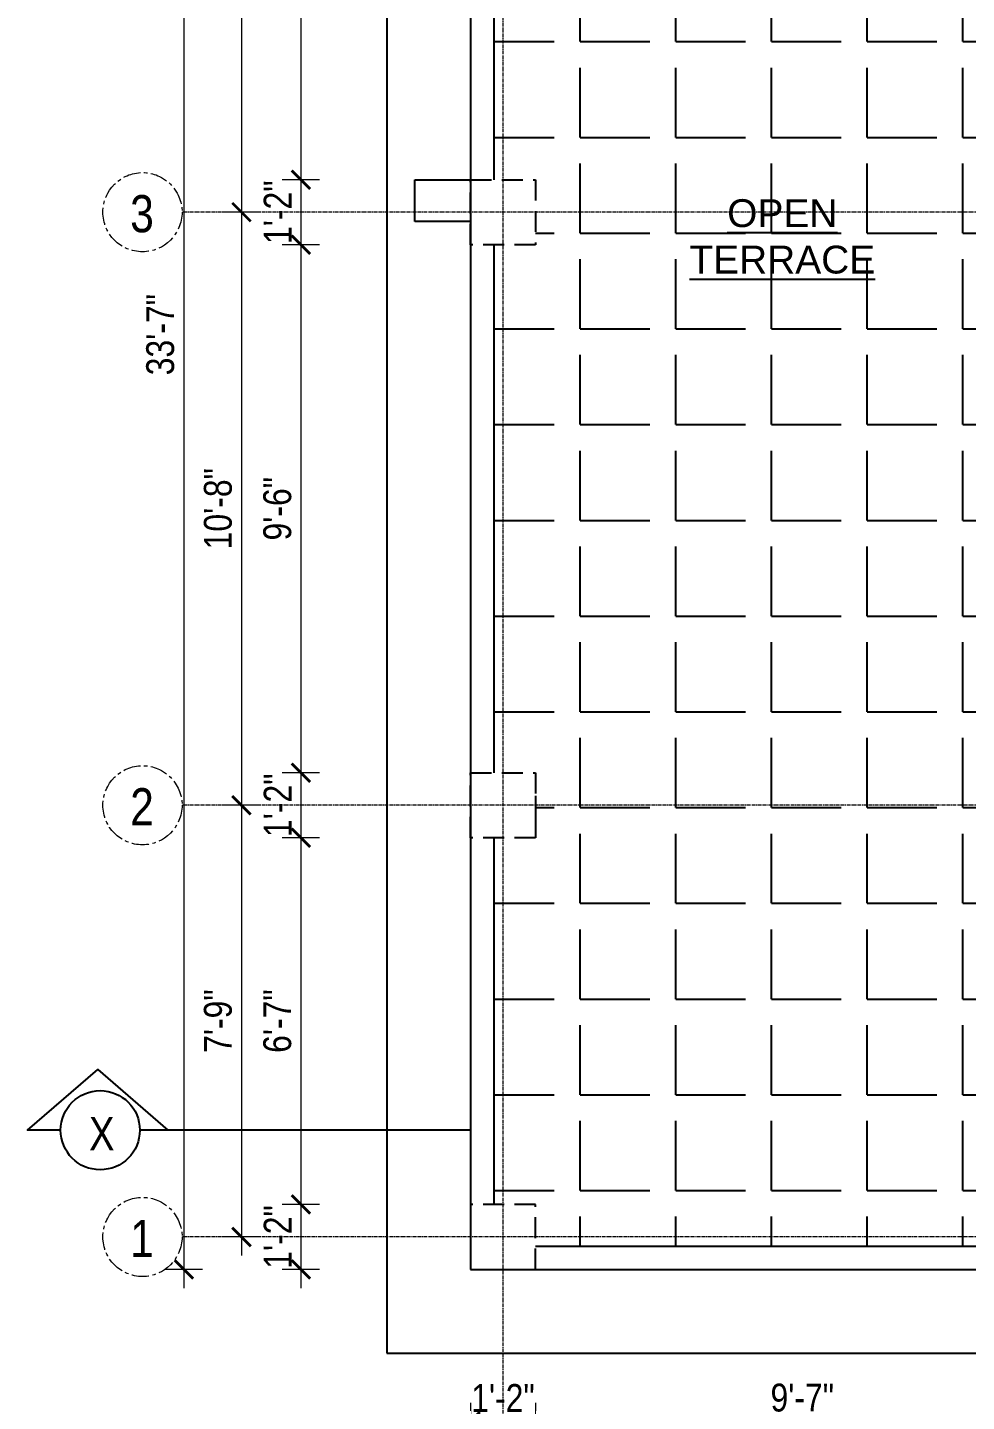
# Model space of a CAD drawing. Header units: inches. Extents: x -5142662 to -4941318, y -3361958 to -3160563.
# Drawn here: x -5010284.7 to -5010082.3, y -3260456.7 to -3260160.7 of the extents above; entities that cross this region are included whole.
import ezdxf

# ---------------------------------------------------------------- set-up
doc = ezdxf.new("R2010")
doc.units = ezdxf.units.IN
doc.header["$LTSCALE"] = 2
doc.header["$MEASUREMENT"] = 0
doc.header["$PDMODE"] = 34
doc.linetypes.add('CENTER', pattern=[2, 1.25, -0.25, 0.25, -0.25])
doc.linetypes.add('HIDDEN', pattern=[0.375, 0.25, -0.125])
doc.layers.get('0').update_dxf_attribs({"linetype": 'CONTINUOUS'})
doc.layers.get('DEFPOINTS').update_dxf_attribs({"color": 141, "linetype": 'CONTINUOUS'})
doc.layers.add('A-Hatch', color=7, linetype='CONTINUOUS')
for name, color, linetype, lineweight in [('Annotations-Bold.w', 177, 'CONTINUOUS', 13), ('DIM 1-100', 4, 'CONTINUOUS', 13), ('TEXT', 181, 'CONTINUOUS', 25)]:
    doc.layers.add(name, color=color, linetype=linetype, lineweight=lineweight)
doc.styles.add('ARAIL', font='ARIALN.TTF')
doc.styles.add('arial.', font='arial.ttf')
doc.styles.get("Standard").update_dxf_attribs({"font": 'ARIALN.TTF'})
doc.dimstyles.new('1 by 96', dxfattribs={"dimtxt": 6, "dimasz": 4, "dimexe": 4, "dimexo": 4, "dimgap": 2, "dimtad": 1, "dimdec": 0, "dimzin": 0, "dimdsep": 46, "dimlunit": 4, "dimtxsty": 'Standard', "dimblk": 'ARCHTICK', "dimcen": 0, "dimdle": 4, "dimadec": 0, "dimazin": 0, "dimtfac": 1, "dimtdec": 0, "dimtix": 1, "dimtofl": 0, "dimtmove": 1, "dimatfit": 3, "dimldrblk": 'ARCHTICK', "dimfxl": 4, "dimfxlon": 1, "dimtolj": 1, "dimtzin": 0, "dimlwd": -1, "dimlwe": -1, "dimarcsym": 0})

# ---------------------------------------------------------------- blocks, each defined once
blk = doc.blocks.new('_ArchTick')
at = {"color": 0, "linetype": 'ByBlock', "const_width": 0.15}
blk.add_lwpolyline([(-0.5, -0.5), (0.5, 0.5)], dxfattribs=at)
blk = doc.blocks.new('*D868')
at = {"layer": 'DEFPOINTS', "color": 0, "ltscale": 0.5, "transparency": 16777216}
for p in [(-5010189.2, -3260039.47), (-5010225.75, -3260193.47), (-5010189.2, -3260193.47)]:
    blk.add_point(p, dxfattribs=at)
at = {"layer": 'DIM 1-100', "color": 0, "ltscale": 0.5, "transparency": 16777216}
for p, q in [((-5010225.75, -3260035.47), (-5010225.75, -3260197.47)), ((-5010221.75, -3260039.47), (-5010229.75, -3260039.47)), ((-5010221.75, -3260193.47), (-5010229.75, -3260193.47))]:
    blk.add_line(p, q, dxfattribs=at)
at = {"layer": 'DIM 1-100', "color": 0, "ltscale": 0.5, "transparency": 16777216, "xscale": 4, "yscale": 4, "zscale": 4}
for p, rotation in [((-5010225.75, -3260039.47), 90), ((-5010225.75, -3260193.47), 270)]:
    blk.add_blockref('_ArchTick', p, dxfattribs=dict(at, rotation=rotation))
at = {"layer": 'DIM 1-100', "color": 0, "ltscale": 0.5, "transparency": 16777216, "insert": (-5010230.81, -3260116.47), "char_height": 6, "attachment_point": 5, "rotation": 90}
blk.add_mtext('\\A1;12\'-10"', dxfattribs=at)
blk = doc.blocks.new('*D869')
at = {"layer": 'DEFPOINTS', "color": 0, "ltscale": 0.5, "transparency": 16777216}
for p in [(-5010189.2, -3260193.47), (-5010225.75, -3260207.47), (-5010189.2, -3260207.47)]:
    blk.add_point(p, dxfattribs=at)
at = {"layer": 'DIM 1-100', "color": 0, "ltscale": 0.5, "transparency": 16777216}
for p, q in [((-5010225.75, -3260189.47), (-5010225.75, -3260211.47)), ((-5010221.75, -3260193.47), (-5010229.75, -3260193.47)), ((-5010221.75, -3260207.47), (-5010229.75, -3260207.47))]:
    blk.add_line(p, q, dxfattribs=at)
at = {"layer": 'DIM 1-100', "color": 0, "ltscale": 0.5, "transparency": 16777216, "xscale": 4, "yscale": 4, "zscale": 4}
for p, rotation in [((-5010225.75, -3260193.47), 90), ((-5010225.75, -3260207.47), 270)]:
    blk.add_blockref('_ArchTick', p, dxfattribs=dict(at, rotation=rotation))
at = {"layer": 'DIM 1-100', "color": 0, "ltscale": 0.5, "transparency": 16777216, "insert": (-5010230.76, -3260200.47), "char_height": 6, "attachment_point": 5, "rotation": 90}
blk.add_mtext('\\A1;1\'-2"', dxfattribs=at)
blk = doc.blocks.new('*D870')
at = {"layer": 'DEFPOINTS', "color": 0, "ltscale": 0.5, "transparency": 16777216}
for p in [(-5010189.2, -3260207.47), (-5010225.75, -3260321.23), (-5010189.2, -3260321.23)]:
    blk.add_point(p, dxfattribs=at)
at = {"layer": 'DIM 1-100', "color": 0, "ltscale": 0.5, "transparency": 16777216}
for p, q in [((-5010225.75, -3260203.47), (-5010225.75, -3260325.23)), ((-5010221.75, -3260207.47), (-5010229.75, -3260207.47)), ((-5010221.75, -3260321.23), (-5010229.75, -3260321.23))]:
    blk.add_line(p, q, dxfattribs=at)
at = {"layer": 'DIM 1-100', "color": 0, "ltscale": 0.5, "transparency": 16777216, "xscale": 4, "yscale": 4, "zscale": 4}
for p, rotation in [((-5010225.75, -3260207.47), 90), ((-5010225.75, -3260321.23), 270)]:
    blk.add_blockref('_ArchTick', p, dxfattribs=dict(at, rotation=rotation))
at = {"layer": 'DIM 1-100', "color": 0, "ltscale": 0.5, "transparency": 16777216, "insert": (-5010230.81, -3260264.35), "char_height": 6, "attachment_point": 5, "rotation": 90}
blk.add_mtext('\\A1;9\'-6"', dxfattribs=at)
blk = doc.blocks.new('*D871')
at = {"layer": 'DEFPOINTS', "color": 0, "ltscale": 0.5, "transparency": 16777216}
for p in [(-5010189.2, -3260321.23), (-5010225.75, -3260335.23), (-5010189.2, -3260335.23)]:
    blk.add_point(p, dxfattribs=at)
at = {"layer": 'DIM 1-100', "color": 0, "ltscale": 0.5, "transparency": 16777216}
for p, q in [((-5010225.75, -3260317.23), (-5010225.75, -3260339.23)), ((-5010221.75, -3260321.23), (-5010229.75, -3260321.23)), ((-5010221.75, -3260335.23), (-5010229.75, -3260335.23))]:
    blk.add_line(p, q, dxfattribs=at)
at = {"layer": 'DIM 1-100', "color": 0, "ltscale": 0.5, "transparency": 16777216, "xscale": 4, "yscale": 4, "zscale": 4}
for p, rotation in [((-5010225.75, -3260321.23), 90), ((-5010225.75, -3260335.23), 270)]:
    blk.add_blockref('_ArchTick', p, dxfattribs=dict(at, rotation=rotation))
at = {"layer": 'DIM 1-100', "color": 0, "ltscale": 0.5, "transparency": 16777216, "insert": (-5010230.76, -3260328.23), "char_height": 6, "attachment_point": 5, "rotation": 90}
blk.add_mtext('\\A1;1\'-2"', dxfattribs=at)
blk = doc.blocks.new('*D872')
at = {"layer": 'DEFPOINTS', "color": 0, "ltscale": 0.5, "transparency": 16777216}
for p in [(-5010189.2, -3260335.23), (-5010225.75, -3260414.23), (-5010189.2, -3260414.23)]:
    blk.add_point(p, dxfattribs=at)
at = {"layer": 'DIM 1-100', "color": 0, "ltscale": 0.5, "transparency": 16777216}
for p, q in [((-5010225.75, -3260331.23), (-5010225.75, -3260418.23)), ((-5010221.75, -3260335.23), (-5010229.75, -3260335.23)), ((-5010221.75, -3260414.23), (-5010229.75, -3260414.23))]:
    blk.add_line(p, q, dxfattribs=at)
at = {"layer": 'DIM 1-100', "color": 0, "ltscale": 0.5, "transparency": 16777216, "xscale": 4, "yscale": 4, "zscale": 4}
for p, rotation in [((-5010225.75, -3260335.23), 90), ((-5010225.75, -3260414.23), 270)]:
    blk.add_blockref('_ArchTick', p, dxfattribs=dict(at, rotation=rotation))
at = {"layer": 'DIM 1-100', "color": 0, "ltscale": 0.5, "transparency": 16777216, "insert": (-5010230.81, -3260374.73), "char_height": 6, "attachment_point": 5, "rotation": 90}
blk.add_mtext('\\A1;6\'-7"', dxfattribs=at)
blk = doc.blocks.new('*D873')
at = {"layer": 'DEFPOINTS', "color": 0, "ltscale": 0.5, "transparency": 16777216}
for p in [(-5010189.2, -3260414.23), (-5010225.75, -3260428.23), (-5010189.2, -3260428.23)]:
    blk.add_point(p, dxfattribs=at)
at = {"layer": 'DIM 1-100', "color": 0, "ltscale": 0.5, "transparency": 16777216}
for p, q in [((-5010225.75, -3260410.23), (-5010225.75, -3260432.23)), ((-5010221.75, -3260414.23), (-5010229.75, -3260414.23)), ((-5010221.75, -3260428.23), (-5010229.75, -3260428.23))]:
    blk.add_line(p, q, dxfattribs=at)
at = {"layer": 'DIM 1-100', "color": 0, "ltscale": 0.5, "transparency": 16777216, "xscale": 4, "yscale": 4, "zscale": 4}
for p, rotation in [((-5010225.75, -3260414.23), 90), ((-5010225.75, -3260428.23), 270)]:
    blk.add_blockref('_ArchTick', p, dxfattribs=dict(at, rotation=rotation))
at = {"layer": 'DIM 1-100', "color": 0, "ltscale": 0.5, "transparency": 16777216, "insert": (-5010230.76, -3260421.23), "char_height": 6, "attachment_point": 5, "rotation": 90}
blk.add_mtext('\\A1;1\'-2"', dxfattribs=at)
blk = doc.blocks.new('*D874')
at = {"layer": 'DEFPOINTS', "color": 0, "ltscale": 0.5, "transparency": 16777216}
for p in [(-5010182.2, -3260032.47), (-5010238.55, -3260200.47), (-5010182.2, -3260200.47)]:
    blk.add_point(p, dxfattribs=at)
at = {"layer": 'DIM 1-100', "color": 0, "ltscale": 0.5, "transparency": 16777216}
for p, q in [((-5010238.55, -3260028.47), (-5010238.55, -3260204.47)), ((-5010234.55, -3260032.47), (-5010242.55, -3260032.47)), ((-5010234.55, -3260200.47), (-5010242.55, -3260200.47))]:
    blk.add_line(p, q, dxfattribs=at)
at = {"layer": 'DIM 1-100', "color": 0, "ltscale": 0.5, "transparency": 16777216, "xscale": 4, "yscale": 4, "zscale": 4}
for p, rotation in [((-5010238.55, -3260032.47), 90), ((-5010238.55, -3260200.47), 270)]:
    blk.add_blockref('_ArchTick', p, dxfattribs=dict(at, rotation=rotation))
at = {"layer": 'DIM 1-100', "color": 0, "ltscale": 0.5, "transparency": 16777216, "insert": (-5010243.56, -3260116.47), "char_height": 6, "attachment_point": 5, "rotation": 90}
blk.add_mtext("\\A1;14'", dxfattribs=at)
blk = doc.blocks.new('*D875')
at = {"layer": 'DEFPOINTS', "color": 0, "ltscale": 0.5, "transparency": 16777216}
for p in [(-5010182.2, -3260200.47), (-5010238.55, -3260328.23), (-5010182.2, -3260328.23)]:
    blk.add_point(p, dxfattribs=at)
at = {"layer": 'DIM 1-100', "color": 0, "ltscale": 0.5, "transparency": 16777216}
for p, q in [((-5010238.55, -3260196.47), (-5010238.55, -3260332.23)), ((-5010234.55, -3260200.47), (-5010242.55, -3260200.47)), ((-5010234.55, -3260328.23), (-5010242.55, -3260328.23))]:
    blk.add_line(p, q, dxfattribs=at)
at = {"layer": 'DIM 1-100', "color": 0, "ltscale": 0.5, "transparency": 16777216, "xscale": 4, "yscale": 4, "zscale": 4}
for p, rotation in [((-5010238.55, -3260200.47), 90), ((-5010238.55, -3260328.23), 270)]:
    blk.add_blockref('_ArchTick', p, dxfattribs=dict(at, rotation=rotation))
at = {"layer": 'DIM 1-100', "color": 0, "ltscale": 0.5, "transparency": 16777216, "insert": (-5010243.61, -3260264.35), "char_height": 6, "attachment_point": 5, "rotation": 90}
blk.add_mtext('\\A1;10\'-8"', dxfattribs=at)
blk = doc.blocks.new('*D876')
at = {"layer": 'DEFPOINTS', "color": 0, "ltscale": 0.5, "transparency": 16777216}
for p in [(-5010182.2, -3260328.23), (-5010238.55, -3260421.23), (-5010182.2, -3260421.23)]:
    blk.add_point(p, dxfattribs=at)
at = {"layer": 'DIM 1-100', "color": 0, "ltscale": 0.5, "transparency": 16777216}
for p, q in [((-5010238.55, -3260324.23), (-5010238.55, -3260425.23)), ((-5010234.55, -3260328.23), (-5010242.55, -3260328.23)), ((-5010234.55, -3260421.23), (-5010242.55, -3260421.23))]:
    blk.add_line(p, q, dxfattribs=at)
at = {"layer": 'DIM 1-100', "color": 0, "ltscale": 0.5, "transparency": 16777216, "xscale": 4, "yscale": 4, "zscale": 4}
for p, rotation in [((-5010238.55, -3260328.23), 90), ((-5010238.55, -3260421.23), 270)]:
    blk.add_blockref('_ArchTick', p, dxfattribs=dict(at, rotation=rotation))
at = {"layer": 'DIM 1-100', "color": 0, "ltscale": 0.5, "transparency": 16777216, "insert": (-5010243.61, -3260374.73), "char_height": 6, "attachment_point": 5, "rotation": 90}
blk.add_mtext('\\A1;7\'-9"', dxfattribs=at)
blk = doc.blocks.new('*D877')
at = {"layer": 'DEFPOINTS', "color": 0, "ltscale": 0.5, "transparency": 16777216}
for p in [(-5010189.2, -3260025.47), (-5010250.97, -3260428.23), (-5010189.2, -3260428.23)]:
    blk.add_point(p, dxfattribs=at)
at = {"layer": 'DIM 1-100', "color": 0, "ltscale": 0.5, "transparency": 16777216}
for p, q in [((-5010250.97, -3260021.47), (-5010250.97, -3260432.23)), ((-5010246.97, -3260025.47), (-5010254.97, -3260025.47)), ((-5010246.97, -3260428.23), (-5010254.97, -3260428.23))]:
    blk.add_line(p, q, dxfattribs=at)
at = {"layer": 'DIM 1-100', "color": 0, "ltscale": 0.5, "transparency": 16777216, "xscale": 4, "yscale": 4, "zscale": 4}
for p, rotation in [((-5010250.97, -3260025.47), 90), ((-5010250.97, -3260428.23), 270)]:
    blk.add_blockref('_ArchTick', p, dxfattribs=dict(at, rotation=rotation))
at = {"layer": 'DIM 1-100', "color": 0, "ltscale": 0.5, "transparency": 16777216, "insert": (-5010256.04, -3260226.85), "char_height": 6, "attachment_point": 5, "rotation": 90}
blk.add_mtext('\\A1;33\'-7"', dxfattribs=at)
blk = doc.blocks.new('*D924')
at = {"layer": 'DEFPOINTS', "color": 0, "ltscale": 0.5, "transparency": 16777216}
for p in [(-5010189.2, -3260428.23), (-5010175.2, -3260428.23), (-5010175.2, -3260460.93)]:
    blk.add_point(p, dxfattribs=at)
at = {"layer": 'DIM 1-100', "color": 0, "ltscale": 0.5, "transparency": 16777216}
for p, q in [((-5010189.2, -3260456.93), (-5010189.2, -3260464.93)), ((-5010175.2, -3260456.93), (-5010175.2, -3260464.93)), ((-5010193.2, -3260460.93), (-5010171.2, -3260460.93))]:
    blk.add_line(p, q, dxfattribs=at)
at = {"layer": 'DIM 1-100', "color": 0, "ltscale": 0.5, "transparency": 16777216, "xscale": 4, "yscale": 4, "zscale": 4, "rotation": 180}
blk.add_blockref('_ArchTick', (-5010189.2, -3260460.93), dxfattribs=at)
at = {"layer": 'DIM 1-100', "color": 0, "ltscale": 0.5, "transparency": 16777216, "xscale": 4, "yscale": 4, "zscale": 4}
blk.add_blockref('_ArchTick', (-5010175.2, -3260460.93), dxfattribs=at)
at = {"layer": 'DIM 1-100', "color": 0, "ltscale": 0.5, "transparency": 16777216, "insert": (-5010182.2, -3260455.92), "char_height": 6, "attachment_point": 5}
blk.add_mtext('\\A1;1\'-2"', dxfattribs=at)
blk = doc.blocks.new('*D925')
at = {"layer": 'DEFPOINTS', "color": 0, "ltscale": 0.5, "transparency": 16777216}
for p in [(-5010175.2, -3260428.23), (-5010060.2, -3260428.23), (-5010060.2, -3260460.93)]:
    blk.add_point(p, dxfattribs=at)
at = {"layer": 'DIM 1-100', "color": 0, "ltscale": 0.5, "transparency": 16777216}
for p, q in [((-5010175.2, -3260456.93), (-5010175.2, -3260464.93)), ((-5010060.2, -3260456.93), (-5010060.2, -3260464.93)), ((-5010179.2, -3260460.93), (-5010056.2, -3260460.93))]:
    blk.add_line(p, q, dxfattribs=at)
at = {"layer": 'DIM 1-100', "color": 0, "ltscale": 0.5, "transparency": 16777216, "xscale": 4, "yscale": 4, "zscale": 4, "rotation": 180}
blk.add_blockref('_ArchTick', (-5010175.2, -3260460.93), dxfattribs=at)
at = {"layer": 'DIM 1-100', "color": 0, "ltscale": 0.5, "transparency": 16777216, "xscale": 4, "yscale": 4, "zscale": 4}
blk.add_blockref('_ArchTick', (-5010060.2, -3260460.93), dxfattribs=at)
at = {"layer": 'DIM 1-100', "color": 0, "ltscale": 0.5, "transparency": 16777216, "insert": (-5010117.7, -3260455.87), "char_height": 6, "attachment_point": 5}
blk.add_mtext('\\A1;9\'-7"', dxfattribs=at)
blk = doc.blocks.new('*D929')
at = {"layer": 'DEFPOINTS', "color": 0, "ltscale": 0.5, "transparency": 16777216}
for p in [(-5010182.2, -3260421.23), (-5010053.2, -3260421.23), (-5010053.2, -3260470.7)]:
    blk.add_point(p, dxfattribs=at)
at = {"layer": 'DIM 1-100', "color": 0, "ltscale": 0.5, "transparency": 16777216}
for p, q in [((-5010182.2, -3260466.7), (-5010182.2, -3260474.7)), ((-5010053.2, -3260466.7), (-5010053.2, -3260474.7)), ((-5010186.2, -3260470.7), (-5010049.2, -3260470.7))]:
    blk.add_line(p, q, dxfattribs=at)
at = {"layer": 'DIM 1-100', "color": 0, "ltscale": 0.5, "transparency": 16777216, "xscale": 4, "yscale": 4, "zscale": 4, "rotation": 180}
blk.add_blockref('_ArchTick', (-5010182.2, -3260470.7), dxfattribs=at)
at = {"layer": 'DIM 1-100', "color": 0, "ltscale": 0.5, "transparency": 16777216, "xscale": 4, "yscale": 4, "zscale": 4}
blk.add_blockref('_ArchTick', (-5010053.2, -3260470.7), dxfattribs=at)
at = {"layer": 'DIM 1-100', "color": 0, "ltscale": 0.5, "transparency": 16777216, "insert": (-5010117.7, -3260465.63), "char_height": 6, "attachment_point": 5}
blk.add_mtext('\\A1;10\'-9"', dxfattribs=at)
blk = doc.blocks.new('*D931')
at = {"layer": 'DEFPOINTS', "color": 0, "ltscale": 0.5, "transparency": 16777216}
for p in [(-5010189.2, -3260428.23), (-5009898.08, -3260428.23), (-5009898.08, -3260483.17)]:
    blk.add_point(p, dxfattribs=at)
at = {"layer": 'DIM 1-100', "color": 0, "ltscale": 0.5, "transparency": 16777216}
for p, q in [((-5010189.2, -3260479.17), (-5010189.2, -3260487.17)), ((-5009898.08, -3260479.17), (-5009898.08, -3260487.17)), ((-5010193.2, -3260483.17), (-5009894.08, -3260483.17))]:
    blk.add_line(p, q, dxfattribs=at)
at = {"layer": 'DIM 1-100', "color": 0, "ltscale": 0.5, "transparency": 16777216, "xscale": 4, "yscale": 4, "zscale": 4, "rotation": 180}
blk.add_blockref('_ArchTick', (-5010189.2, -3260483.17), dxfattribs=at)
at = {"layer": 'DIM 1-100', "color": 0, "ltscale": 0.5, "transparency": 16777216, "xscale": 4, "yscale": 4, "zscale": 4}
blk.add_blockref('_ArchTick', (-5009898.08, -3260483.17), dxfattribs=at)
at = {"layer": 'DIM 1-100', "color": 0, "ltscale": 0.5, "transparency": 16777216, "insert": (-5010043.64, -3260478.1), "char_height": 6, "attachment_point": 5}
blk.add_mtext('\\A1;24\'-3"', dxfattribs=at)

msp = doc.modelspace()

# ---------------------------------------------------------------- hatches: boundary and pattern name
at = {"layer": 'A-Hatch', "ltscale": 0.5}
h = msp.add_hatch(dxfattribs=at)
h.set_pattern_fill('ANGLE', color=256, scale=75)
h.set_pattern_definition([(0, (79981.295, -1619.997), (0, 20.625), [15, -5.625]), (90, (79981.295, -1619.997), (-20.625, 1e-15), [15, -5.625])])
h.paths.add_polyline_path([(-5010060.2, -3260079.63), (-5010060.2, -3260065.63), (-5010051.2, -3260065.63), (-5010051.2, -3260019.69), (-5010060.2, -3260019.69), (-5010060.2, -3260010.75), (-5010175.2, -3260028.38), (-5010175.2, -3260039.47), (-5010184.2, -3260039.47), (-5010184.2, -3260193.47), (-5010175.2, -3260193.47), (-5010175.2, -3260207.47), (-5010184.2, -3260207.47), (-5010184.2, -3260321.23), (-5010175.2, -3260321.23), (-5010175.2, -3260335.23), (-5010184.2, -3260335.23), (-5010184.2, -3260414.23), (-5010175.2, -3260414.23), (-5010175.2, -3260423.23), (-5010060.2, -3260423.23), (-5010060.2, -3260414.23), (-5010060.2, -3260335.23), (-5010060.2, -3260321.23), (-5010060.2, -3260243.47), (-5010060.17, -3260241.02), (-5010058.34, -3260241.02), (-5010058.34, -3260242.24), (-5010056.5, -3260242.24), (-5010056.5, -3260242.3, 0.413988), (-5010025.37, -3260211.14), (-5010056.52, -3260211.14), (-5010056.52, -3260209.92), (-5010058.36, -3260209.92), (-5010058.36, -3260211.14), (-5010060.2, -3260211.14), (-5010060.2, -3260207.47), (-5010060.2, -3260193.47), (-5010060.2, -3260189.8), (-5010058.36, -3260189.8), (-5010058.36, -3260191.02), (-5010056.52, -3260191.02), (-5010056.52, -3260189.8), (-5010025.37, -3260189.8, 0.413988), (-5010056.5, -3260158.64), (-5010056.5, -3260158.69), (-5010058.34, -3260158.69), (-5010058.34, -3260159.92), (-5010060.17, -3260159.92), (-5010060.17, -3260157.47), (-5010060.2, -3260157.47), (-5010060.2, -3260150.47)])
h.paths.add_polyline_path([(-5010040.24, -3260174.75, -1), (-5010061.95, -3260174.75, -1)], flags=16)
h.paths.add_polyline_path([(-5010040.24, -3260226.19, -1), (-5010061.95, -3260226.19, -1)], flags=16)
h.paths.add_polyline_path([(-5010143.41, -3260216.51), (-5010100.36, -3260216.51), (-5010100.36, -3260194.04), (-5010143.41, -3260194.04)], flags=24)
h.paths.add_polyline_path([(-5010063.35, -3260232.67), (-5010038.12, -3260232.67), (-5010038.12, -3260218.25), (-5010063.35, -3260218.25)], flags=24)
h.paths.add_polyline_path([(-5010063.35, -3260181.04), (-5010038.12, -3260181.04), (-5010038.12, -3260166.62), (-5010063.35, -3260166.62)], flags=24)

# ---------------------------------------------------------------- linework, layer by layer
at = {"ltscale": 0.5}
for p, q in [((-5010189.2, -3260025.47), (-5010189.2, -3260193.47)), ((-5010207.2, -3260028.23), (-5010207.2, -3260446.23)), ((-5010184.2, -3260039.47), (-5010184.2, -3260193.47)), ((-5010201.2, -3260193.47), (-5010189.2, -3260193.47)), ((-5010201.2, -3260202.47), (-5010201.2, -3260193.47)), ((-5010189.2, -3260193.47), (-5010189.2, -3260428.23)), ((-5010189.2, -3260202.47), (-5010201.2, -3260202.47)), ((-5010184.2, -3260207.47), (-5010184.2, -3260321.23)), ((-5010175.2, -3260326.23), (-5010175.2, -3260335.23)), ((-5010184.2, -3260335.23), (-5010184.2, -3260414.23)), ((-5010184.2, -3260335.23), (-5010184.2, -3260414.23)), ((-5010175.2, -3260423.23), (-5010060.2, -3260423.23)), ((-5010189.2, -3260428.23), (-5010033.2, -3260428.23)), ((-5010207.2, -3260446.23), (-5010046.2, -3260446.23))]:
    msp.add_line(p, q, dxfattribs=at)
at = {"linetype": 'HIDDEN', "ltscale": 9}
for points in [[(-5010189.2, -3260193.47), (-5010175.2, -3260193.47), (-5010175.2, -3260207.47), (-5010189.2, -3260207.47)], [(-5010189.2, -3260321.23), (-5010175.2, -3260321.23), (-5010175.2, -3260335.23), (-5010189.2, -3260335.23)], [(-5010175.2, -3260414.23), (-5010189.2, -3260414.23), (-5010189.2, -3260428.23), (-5010175.2, -3260428.23)]]:
    msp.add_lwpolyline(points, close=True, dxfattribs=at)
at = {"layer": 'Annotations-Bold.w', "linetype": 'CENTER', "ltscale": 0.3}
for p, q in [((-5010182.2, -3259954.44), (-5010182.2, -3260482.55)), ((-5009845.78, -3260200.47), (-5010251.36, -3260200.47)), ((-5009845.78, -3260328.23), (-5010251.36, -3260328.23)), ((-5009845.78, -3260421.23), (-5010251.36, -3260421.23))]:
    msp.add_line(p, q, dxfattribs=at)
at = {"layer": 'Annotations-Bold.w', "linetype": 'CENTER', "ltscale": 1.5}
for centre in [(-5010259.89, -3260200.47), (-5010259.89, -3260328.23), (-5010259.89, -3260421.23)]:
    msp.add_circle(centre, 8.53, dxfattribs=at)
at = {"layer": 'TEXT'}
for points in [[(-5010277.53, -3260398.23), (-5010284.67, -3260398.23), (-5010269.53, -3260385.14), (-5010254.39, -3260398.23)], [(-5010189.2, -3260398.23), (-5010260.46, -3260398.23)]]:
    msp.add_lwpolyline(points, dxfattribs=at)
msp.add_circle((-5010269, -3260398.23), 8.53, dxfattribs=at)

# ---------------------------------------------------------------- texts
at = {"layer": 'Annotations-Bold.w', "linetype": 'CENTER', "ltscale": 1.5, "char_height": 8, "attachment_point": 1, "style": 'ARAIL'}
for s, insert in [('3', (-5010262.54, -3260196.79)), ('2', (-5010262.54, -3260324.55)), ('1', (-5010262.54, -3260417.55))]:
    msp.add_mtext_dynamic_manual_height_columns(s, width=6.5393, gutter_width=100, heights=[0], dxfattribs=dict(at, insert=insert))
at = {"layer": 'TEXT', "lineweight": -2, "insert": (-5010122.01, -3260205.72), "char_height": 6, "width": 127.5059, "attachment_point": 5, "style": 'arial.'}
msp.add_mtext('{\\LOPEN \\PTERRACE}', dxfattribs=at)
at = {"layer": 'TEXT', "insert": (-5010265.91, -3260395.39), "char_height": 7.2, "attachment_point": 3, "style": 'ARAIL'}
msp.add_mtext_dynamic_manual_height_columns('X', width=125.4648, gutter_width=90, heights=[0], dxfattribs=at)

# ---------------------------------------------------------------- dimensions: what is measured, and where the dimension line sits
at = {"layer": 'DIM 1-100', "ltscale": 0.5}
for base, p1, p2, picture, middle in [((-5010250.97, -3260428.23), (-5010189.2, -3260025.47), (-5010189.2, -3260428.23), '*D877', (-5010256.04, -3260226.85)), ((-5010238.55, -3260200.47), (-5010182.2, -3260032.47), (-5010182.2, -3260200.47), '*D874', (-5010243.56, -3260116.47)), ((-5010225.75, -3260193.47), (-5010189.2, -3260039.47), (-5010189.2, -3260193.47), '*D868', (-5010230.81, -3260116.47)), ((-5010238.55, -3260328.23), (-5010182.2, -3260200.47), (-5010182.2, -3260328.23), '*D875', (-5010243.61, -3260264.35)), ((-5010225.75, -3260321.23), (-5010189.2, -3260207.47), (-5010189.2, -3260321.23), '*D870', (-5010230.81, -3260264.35)), ((-5010238.55, -3260421.23), (-5010182.2, -3260328.23), (-5010182.2, -3260421.23), '*D876', (-5010243.61, -3260374.73)), ((-5010225.75, -3260414.23), (-5010189.2, -3260335.23), (-5010189.2, -3260414.23), '*D872', (-5010230.81, -3260374.73))]:
    dim = msp.add_linear_dim(base=base, p1=p1, p2=p2, angle=90, dimstyle='1 by 96', dxfattribs=at)
    dim.commit()
    dim.dimension.update_dxf_attribs({"geometry": picture, "text_midpoint": middle})
for base, p1, p2, picture, middle in [((-5010225.75, -3260207.47), (-5010189.2, -3260193.47), (-5010189.2, -3260207.47), '*D869', (-5010225.75, -3260200.47)), ((-5010225.75, -3260335.23), (-5010189.2, -3260321.23), (-5010189.2, -3260335.23), '*D871', (-5010225.75, -3260328.23)), ((-5010225.75, -3260428.23), (-5010189.2, -3260414.23), (-5010189.2, -3260428.23), '*D873', (-5010225.75, -3260421.23))]:
    dim = msp.add_linear_dim(base=base, p1=p1, p2=p2, angle=90, dimstyle='1 by 96', dxfattribs=at)
    dim.commit()
    dim.dimension.update_dxf_attribs({"geometry": picture, "text_midpoint": middle, "dimtype": 160})
for base, p1, p2, picture, middle in [((-5010053.2, -3260470.7), (-5010182.2, -3260421.23), (-5010053.2, -3260421.23), '*D929', (-5010117.7, -3260465.63)), ((-5009898.08, -3260483.17), (-5010189.2, -3260428.23), (-5009898.08, -3260428.23), '*D931', (-5010043.64, -3260478.1)), ((-5010060.2, -3260460.93), (-5010175.2, -3260428.23), (-5010060.2, -3260428.23), '*D925', (-5010117.7, -3260455.87))]:
    dim = msp.add_linear_dim(base=base, p1=p1, p2=p2, dimstyle='1 by 96', dxfattribs=at)
    dim.commit()
    dim.dimension.update_dxf_attribs({"geometry": picture, "text_midpoint": middle})
dim = msp.add_linear_dim(base=(-5010175.2, -3260460.93), p1=(-5010189.2, -3260428.23), p2=(-5010175.2, -3260428.23), dimstyle='1 by 96', dxfattribs=at)
dim.commit()
dim.dimension.update_dxf_attribs({"geometry": '*D924', "text_midpoint": (-5010182.2, -3260460.93), "dimtype": 160})

doc.saveas('drawing.dxf')
